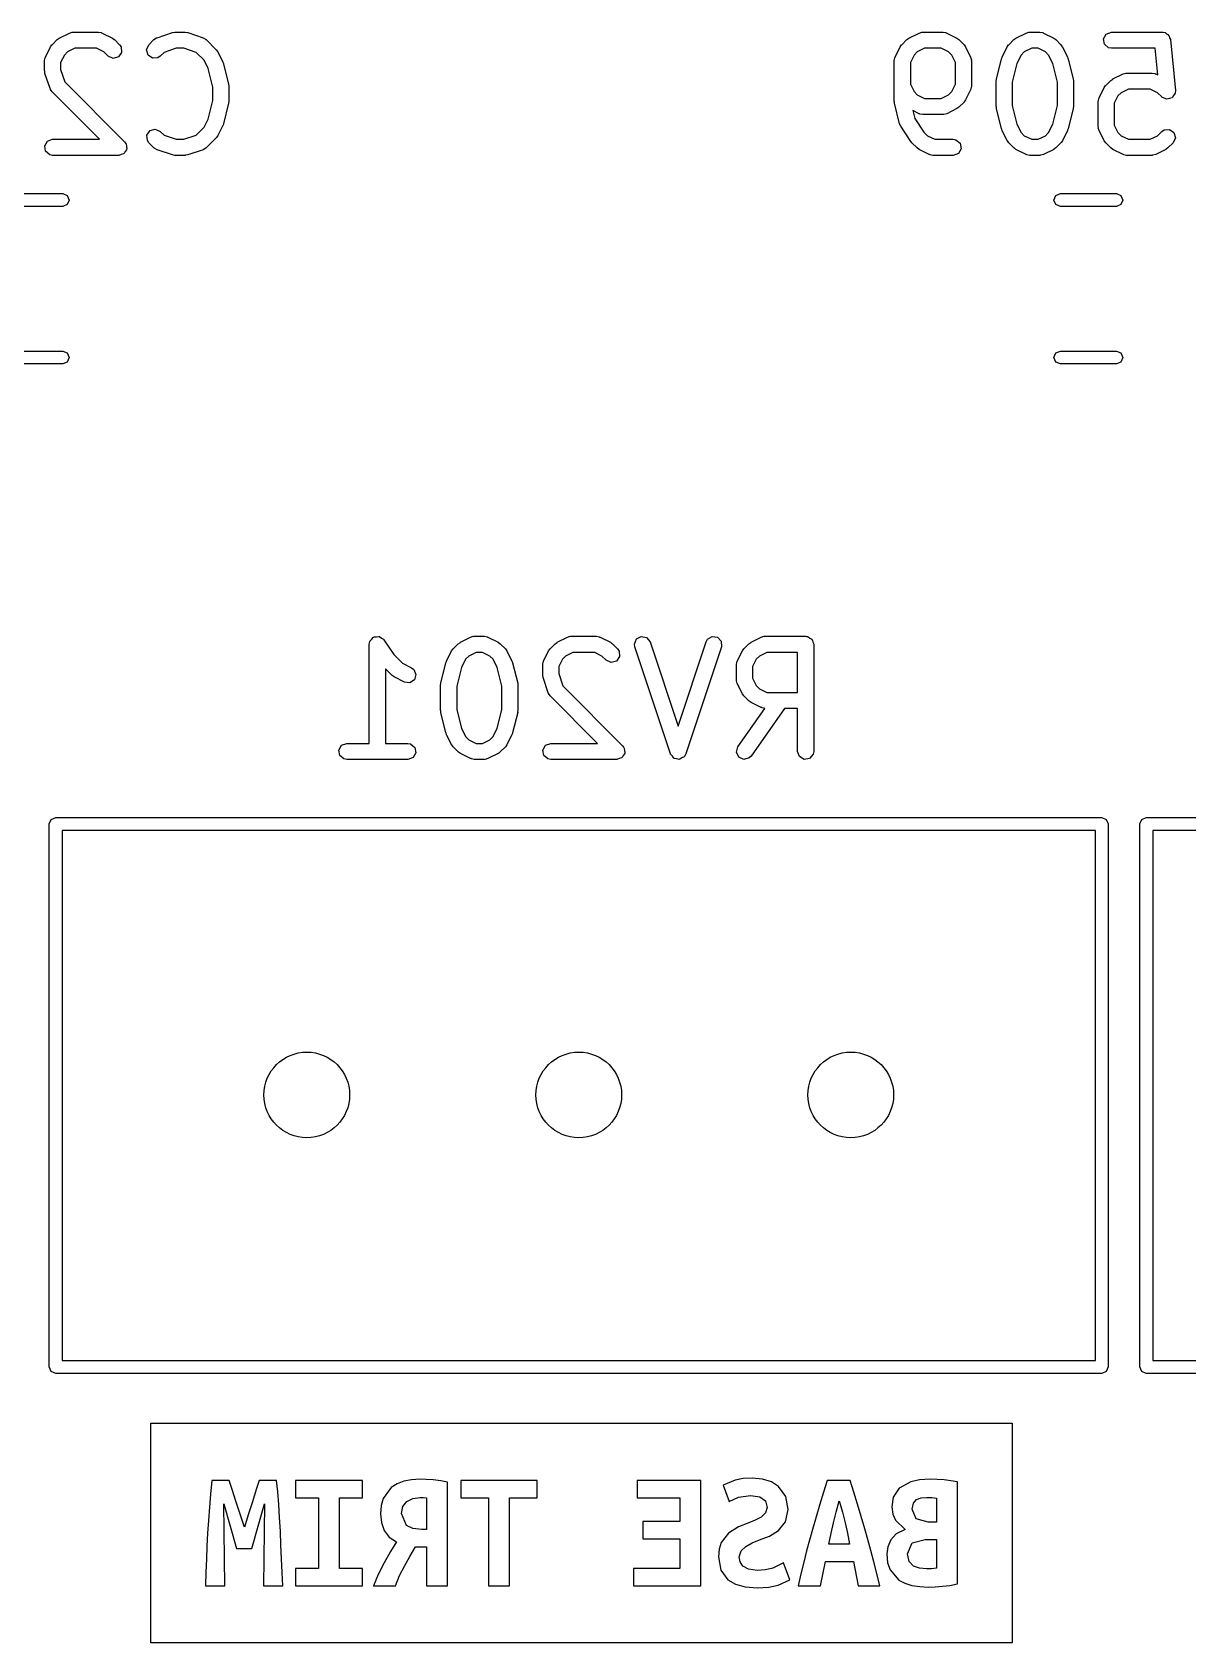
# Model space of a CAD drawing. Extents: x 88 to 206, y -135 to -60.
# Drawn here: x 160.61 to 171.4, y -115.81 to -100.78 of the extents above; entities that cross this region are included whole.
import ezdxf

# ---------------------------------------------------------------- set-up
doc = ezdxf.new("R2010")
doc.units = 0
doc.layers.add('BLACK', color=7, linetype='CONTINUOUS')

msp = doc.modelspace()

# ---------------------------------------------------------------- linework, layer by layer
at = {"layer": 'BLACK', "linetype": 'CONTINUOUS'}
for p, q in [((160.777, -100.912), (160.79, -100.894)), ((160.79, -100.894), (160.791, -100.893)), ((160.791, -100.893), (160.838, -100.845)), ((160.838, -100.845), (160.857, -100.833)), ((160.857, -100.833), (160.858, -100.831)), ((160.858, -100.831), (160.953, -100.784)), ((160.953, -100.784), (160.978, -100.776)), ((160.978, -100.776), (160.983, -100.777)), ((160.983, -100.777), (160.987, -100.776)), ((160.987, -100.776), (161.225, -100.776)), ((161.225, -100.776), (161.25, -100.78)), ((161.25, -100.78), (161.254, -100.783)), ((161.254, -100.783), (161.258, -100.784)), ((161.258, -100.784), (161.354, -100.831)), ((161.354, -100.831), (161.372, -100.845)), ((161.372, -100.845), (161.373, -100.845)), ((161.373, -100.845), (161.421, -100.893)), ((161.421, -100.893), (161.436, -100.914)), ((161.674, -100.939), (161.696, -100.893)), ((161.696, -100.893), (161.743, -100.845)), ((161.743, -100.845), (161.765, -100.83)), ((161.765, -100.83), (161.769, -100.83)), ((161.769, -100.83), (161.773, -100.827)), ((161.773, -100.827), (161.915, -100.78)), ((161.915, -100.78), (161.938, -100.776)), ((161.938, -100.776), (161.939, -100.776)), ((161.939, -100.776), (162.034, -100.776)), ((162.034, -100.776), (162.056, -100.78)), ((162.056, -100.78), (162.058, -100.78)), ((162.058, -100.78), (162.201, -100.827)), ((162.201, -100.827), (162.224, -100.84)), ((162.224, -100.84), (162.226, -100.843)), ((162.226, -100.843), (162.23, -100.845)), ((162.23, -100.845), (162.325, -100.941)), ((168.712, -100.912), (168.725, -100.894)), ((168.725, -100.894), (168.726, -100.893)), ((168.726, -100.893), (168.774, -100.845)), ((168.774, -100.845), (168.792, -100.833)), ((168.792, -100.833), (168.793, -100.831)), ((168.793, -100.831), (168.888, -100.784)), ((168.888, -100.784), (168.913, -100.776)), ((168.913, -100.776), (168.918, -100.777)), ((168.918, -100.777), (168.922, -100.776)), ((168.922, -100.776), (169.112, -100.776)), ((169.112, -100.776), (169.138, -100.78)), ((169.138, -100.78), (169.142, -100.783)), ((169.142, -100.783), (169.146, -100.784)), ((169.146, -100.784), (169.241, -100.831)), ((169.241, -100.831), (169.259, -100.845)), ((169.259, -100.845), (169.261, -100.845)), ((169.261, -100.845), (169.308, -100.893)), ((169.308, -100.893), (169.321, -100.911)), ((169.712, -100.912), (169.725, -100.894)), ((169.725, -100.894), (169.726, -100.893)), ((169.726, -100.893), (169.774, -100.845)), ((169.774, -100.845), (169.792, -100.833)), ((169.792, -100.833), (169.793, -100.831)), ((169.793, -100.831), (169.888, -100.784)), ((169.888, -100.784), (169.913, -100.776)), ((169.913, -100.776), (169.918, -100.777)), ((169.918, -100.777), (169.922, -100.776)), ((169.922, -100.776), (170.017, -100.776)), ((170.017, -100.776), (170.043, -100.78)), ((170.043, -100.78), (170.046, -100.783)), ((170.046, -100.783), (170.051, -100.784)), ((170.051, -100.784), (170.146, -100.831)), ((170.146, -100.831), (170.164, -100.845)), ((170.164, -100.845), (170.165, -100.845)), ((170.165, -100.845), (170.213, -100.893)), ((170.213, -100.893), (170.226, -100.911)), ((170.61, -100.838), (170.636, -100.793)), ((170.619, -100.888), (170.61, -100.838)), ((170.658, -100.921), (170.619, -100.888)), ((170.636, -100.793), (170.684, -100.776)), ((170.684, -100.776), (171.16, -100.776)), ((171.16, -100.776), (171.164, -100.776)), ((171.164, -100.776), (171.166, -100.776)), ((171.166, -100.776), (171.169, -100.777)), ((171.169, -100.777), (171.186, -100.78)), ((171.186, -100.78), (171.198, -100.791)), ((171.198, -100.791), (171.212, -100.797)), ((171.212, -100.797), (171.217, -100.807)), ((171.217, -100.807), (171.225, -100.813)), ((171.225, -100.813), (171.228, -100.829)), ((171.228, -100.829), (171.235, -100.843)), ((171.235, -100.843), (171.282, -101.32)), ((160.721, -101.041), (160.726, -101.016)), ((160.721, -101.136), (160.721, -101.041)), ((160.726, -101.016), (160.729, -101.012)), ((160.729, -101.008), (160.777, -100.912)), ((160.729, -101.012), (160.729, -101.008)), ((160.906, -100.99), (160.871, -101.059)), ((160.936, -100.96), (160.906, -100.99)), ((161.004, -100.926), (160.936, -100.96)), ((161.207, -100.926), (161.004, -100.926)), ((161.276, -100.96), (161.207, -100.926)), ((161.315, -100.999), (161.276, -100.96)), ((161.361, -101.021), (161.315, -100.999)), ((161.411, -101.007), (161.361, -101.021)), ((161.44, -100.965), (161.411, -101.007)), ((161.436, -100.914), (161.44, -100.965)), ((161.687, -100.989), (161.674, -100.939)), ((161.729, -101.018), (161.687, -100.989)), ((161.78, -101.014), (161.729, -101.018)), ((161.802, -100.999), (161.78, -101.014)), ((161.837, -100.964), (161.802, -100.999)), ((161.951, -100.926), (161.837, -100.964)), ((162.022, -100.926), (161.951, -100.926)), ((162.137, -100.964), (162.022, -100.926)), ((162.211, -101.038), (162.137, -100.964)), ((162.249, -101.115), (162.211, -101.038)), ((162.325, -100.941), (162.338, -100.959)), ((162.338, -100.959), (162.34, -100.96)), ((162.34, -100.96), (162.387, -101.055)), ((168.657, -101.041), (168.661, -101.016)), ((168.657, -101.422), (168.657, -101.041)), ((168.661, -101.016), (168.664, -101.012)), ((168.664, -101.008), (168.712, -100.912)), ((168.664, -101.012), (168.664, -101.008)), ((168.841, -100.99), (168.807, -101.059)), ((168.871, -100.96), (168.841, -100.99)), ((168.94, -100.926), (168.871, -100.96)), ((169.095, -100.926), (168.94, -100.926)), ((169.163, -100.96), (169.095, -100.926)), ((169.194, -100.99), (169.163, -100.96)), ((169.228, -101.059), (169.194, -100.99)), ((169.321, -100.911), (169.322, -100.912)), ((169.322, -100.912), (169.37, -101.008)), ((169.37, -101.008), (169.377, -101.033)), ((169.377, -101.033), (169.376, -101.037)), ((169.376, -101.037), (169.378, -101.041)), ((169.378, -101.041), (169.378, -101.279)), ((169.611, -101.214), (169.659, -101.023)), ((169.659, -101.023), (169.664, -101.011)), ((169.664, -101.008), (169.712, -100.912)), ((169.664, -101.011), (169.664, -101.008)), ((169.841, -100.99), (169.802, -101.067)), ((169.871, -100.96), (169.841, -100.99)), ((169.94, -100.926), (169.871, -100.96)), ((170, -100.926), (169.94, -100.926)), ((170.068, -100.96), (170, -100.926)), ((170.098, -100.99), (170.068, -100.96)), ((170.137, -101.067), (170.098, -100.99)), ((170.226, -100.911), (170.227, -100.912)), ((170.227, -100.912), (170.275, -101.008)), ((170.275, -101.008), (170.278, -101.02)), ((170.278, -101.02), (170.28, -101.023)), ((170.28, -101.023), (170.328, -101.214)), ((170.684, -100.926), (170.658, -100.921)), ((171.092, -100.926), (170.684, -100.926)), ((171.117, -101.174), (171.092, -100.926)), ((160.722, -101.138), (160.721, -101.136)), ((160.725, -101.16), (160.722, -101.138)), ((160.773, -101.303), (160.725, -101.16)), ((160.871, -101.059), (160.871, -101.124)), ((160.871, -101.124), (160.909, -101.239)), ((162.293, -101.289), (162.249, -101.115)), ((162.387, -101.055), (162.391, -101.068)), ((162.391, -101.068), (162.393, -101.071)), ((162.393, -101.071), (162.44, -101.261)), ((168.807, -101.059), (168.807, -101.262)), ((169.228, -101.262), (169.228, -101.059)), ((169.802, -101.067), (169.759, -101.241)), ((170.18, -101.241), (170.137, -101.067)), ((170.698, -101.212), (170.793, -101.165)), ((170.793, -101.165), (170.818, -101.157)), ((170.818, -101.157), (170.823, -101.158)), ((170.823, -101.158), (170.827, -101.157)), ((170.827, -101.157), (171.065, -101.157)), ((171.065, -101.157), (171.09, -101.161)), ((171.09, -101.161), (171.094, -101.164)), ((171.094, -101.164), (171.098, -101.165)), ((171.098, -101.165), (171.117, -101.174)), ((160.776, -101.307), (160.773, -101.303)), ((160.776, -101.311), (160.776, -101.307)), ((160.791, -101.332), (160.776, -101.311)), ((161.234, -101.776), (160.791, -101.332)), ((160.909, -101.239), (161.468, -101.798)), ((162.293, -101.413), (162.293, -101.289)), ((162.44, -101.261), (162.442, -101.276)), ((162.442, -101.276), (162.443, -101.279)), ((162.443, -101.279), (162.443, -101.422)), ((168.807, -101.262), (168.841, -101.33)), ((168.841, -101.33), (168.871, -101.361)), ((169.163, -101.361), (169.194, -101.33)), ((169.194, -101.33), (169.228, -101.262)), ((169.37, -101.313), (169.322, -101.408)), ((169.371, -101.308), (169.37, -101.313)), ((169.373, -101.305), (169.371, -101.308)), ((169.378, -101.279), (169.373, -101.305)), ((169.609, -101.232), (169.611, -101.217)), ((169.609, -101.47), (169.609, -101.232)), ((169.611, -101.217), (169.611, -101.214)), ((169.759, -101.241), (169.759, -101.461)), ((170.18, -101.461), (170.18, -101.241)), ((170.328, -101.214), (170.329, -101.228)), ((170.329, -101.228), (170.33, -101.232)), ((170.33, -101.232), (170.33, -101.47)), ((170.569, -101.389), (170.617, -101.293)), ((170.617, -101.293), (170.63, -101.275)), ((170.63, -101.275), (170.631, -101.274)), ((170.631, -101.274), (170.678, -101.226)), ((170.678, -101.226), (170.697, -101.213)), ((170.697, -101.213), (170.698, -101.212)), ((170.776, -101.341), (170.746, -101.371)), ((170.844, -101.307), (170.776, -101.341)), ((171.047, -101.307), (170.844, -101.307)), ((171.116, -101.341), (171.047, -101.307)), ((171.155, -101.38), (171.116, -101.341)), ((171.28, -101.346), (171.266, -101.367)), ((171.282, -101.32), (171.28, -101.345)), ((171.28, -101.345), (171.28, -101.346)), ((171.28, -101.346), (171.28, -101.346)), ((162.249, -101.587), (162.293, -101.413)), ((162.44, -101.44), (162.393, -101.631)), ((162.443, -101.422), (162.44, -101.437)), ((162.44, -101.437), (162.44, -101.44)), ((168.658, -101.425), (168.657, -101.422)), ((168.659, -101.44), (168.658, -101.425)), ((168.706, -101.631), (168.659, -101.44)), ((168.871, -101.361), (168.94, -101.395)), ((168.94, -101.395), (169.095, -101.395)), ((169.095, -101.395), (169.163, -101.361)), ((169.241, -101.489), (169.146, -101.537)), ((169.242, -101.488), (169.241, -101.489)), ((169.261, -101.475), (169.242, -101.488)), ((169.308, -101.428), (169.261, -101.475)), ((169.309, -101.426), (169.308, -101.428)), ((169.322, -101.408), (169.309, -101.426)), ((169.61, -101.473), (169.609, -101.47)), ((169.611, -101.488), (169.61, -101.473)), ((169.659, -101.678), (169.611, -101.488)), ((169.759, -101.461), (169.802, -101.634)), ((170.137, -101.634), (170.18, -101.461)), ((170.328, -101.488), (170.28, -101.678)), ((170.33, -101.47), (170.328, -101.485)), ((170.328, -101.485), (170.328, -101.488)), ((170.561, -101.422), (170.566, -101.397)), ((170.561, -101.66), (170.561, -101.422)), ((170.566, -101.397), (170.569, -101.393)), ((170.569, -101.393), (170.569, -101.389)), ((170.746, -101.371), (170.711, -101.44)), ((170.711, -101.44), (170.711, -101.643)), ((171.155, -101.381), (171.155, -101.38)), ((171.155, -101.38), (171.155, -101.38)), ((171.178, -101.391), (171.155, -101.381)), ((171.201, -101.402), (171.178, -101.391)), ((171.202, -101.402), (171.201, -101.402)), ((171.226, -101.395), (171.202, -101.402)), ((171.202, -101.402), (171.202, -101.402)), ((171.251, -101.388), (171.226, -101.395)), ((171.266, -101.367), (171.251, -101.388)), ((171.251, -101.388), (171.251, -101.388)), ((171.251, -101.388), (171.251, -101.388)), ((162.211, -101.663), (162.249, -101.587)), ((162.387, -101.646), (162.34, -101.741)), ((162.388, -101.643), (162.387, -101.646)), ((162.393, -101.631), (162.388, -101.643)), ((168.707, -101.631), (168.706, -101.631)), ((168.717, -101.654), (168.707, -101.631)), ((168.888, -101.537), (168.83, -101.508)), ((168.83, -101.508), (168.849, -101.582)), ((168.849, -101.582), (168.933, -101.708)), ((168.893, -101.537), (168.888, -101.537)), ((168.896, -101.54), (168.893, -101.537)), ((168.922, -101.545), (168.896, -101.54)), ((169.112, -101.545), (168.922, -101.545)), ((169.117, -101.543), (169.112, -101.545)), ((169.121, -101.544), (169.117, -101.543)), ((169.146, -101.537), (169.121, -101.544)), ((169.802, -101.634), (169.841, -101.711)), ((170.098, -101.711), (170.137, -101.634)), ((170.711, -101.643), (170.746, -101.711)), ((160.722, -101.838), (160.748, -101.793)), ((160.748, -101.793), (160.796, -101.776)), ((160.796, -101.776), (161.234, -101.776)), ((161.468, -101.798), (161.478, -101.811)), ((161.676, -101.736), (161.706, -101.694)), ((161.681, -101.787), (161.676, -101.736)), ((161.696, -101.809), (161.681, -101.787)), ((161.706, -101.694), (161.755, -101.681)), ((161.755, -101.681), (161.802, -101.703)), ((161.802, -101.703), (161.837, -101.738)), ((161.837, -101.738), (161.951, -101.776)), ((161.951, -101.776), (162.022, -101.776)), ((162.022, -101.776), (162.137, -101.738)), ((162.137, -101.738), (162.211, -101.663)), ((162.325, -101.761), (162.23, -101.856)), ((162.326, -101.759), (162.325, -101.761)), ((162.34, -101.741), (162.326, -101.759)), ((168.812, -101.797), (168.717, -101.654)), ((168.815, -101.799), (168.812, -101.797)), ((168.821, -101.809), (168.815, -101.799)), ((168.933, -101.708), (168.966, -101.742)), ((168.966, -101.742), (169.035, -101.776)), ((169.035, -101.776), (169.208, -101.776)), ((169.208, -101.776), (169.233, -101.78)), ((169.233, -101.78), (169.273, -101.813)), ((169.661, -101.681), (169.659, -101.678)), ((169.664, -101.694), (169.661, -101.681)), ((169.712, -101.789), (169.664, -101.694)), ((169.713, -101.79), (169.712, -101.789)), ((169.726, -101.809), (169.713, -101.79)), ((169.841, -101.711), (169.871, -101.742)), ((169.871, -101.742), (169.94, -101.776)), ((169.94, -101.776), (170, -101.776)), ((170, -101.776), (170.068, -101.742)), ((170.068, -101.742), (170.098, -101.711)), ((170.227, -101.789), (170.214, -101.807)), ((170.275, -101.694), (170.227, -101.789)), ((170.28, -101.678), (170.275, -101.69)), ((170.275, -101.69), (170.275, -101.694)), ((170.563, -101.665), (170.561, -101.66)), ((170.562, -101.669), (170.563, -101.665)), ((170.569, -101.694), (170.562, -101.669)), ((170.617, -101.789), (170.569, -101.694)), ((170.618, -101.79), (170.617, -101.789)), ((170.631, -101.809), (170.618, -101.79)), ((170.746, -101.711), (170.776, -101.742)), ((170.776, -101.742), (170.844, -101.776)), ((170.844, -101.776), (171.047, -101.776)), ((171.047, -101.776), (171.116, -101.742)), ((171.116, -101.742), (171.155, -101.703)), ((171.155, -101.703), (171.176, -101.688)), ((171.176, -101.688), (171.227, -101.683)), ((171.227, -101.683), (171.269, -101.713)), ((171.282, -101.762), (171.261, -101.809)), ((171.269, -101.713), (171.282, -101.762)), ((160.731, -101.888), (160.722, -101.838)), ((160.771, -101.921), (160.731, -101.888)), ((160.796, -101.926), (160.771, -101.921)), ((161.415, -101.926), (160.796, -101.926)), ((161.437, -101.918), (161.415, -101.926)), ((161.458, -101.912), (161.437, -101.918)), ((161.46, -101.909), (161.458, -101.912)), ((161.464, -101.908), (161.46, -101.909)), ((161.475, -101.889), (161.464, -101.908)), ((161.488, -101.87), (161.475, -101.889)), ((161.478, -101.811), (161.48, -101.813)), ((161.48, -101.813), (161.481, -101.815)), ((161.481, -101.815), (161.483, -101.819)), ((161.483, -101.819), (161.485, -101.842)), ((161.485, -101.842), (161.489, -101.864)), ((161.489, -101.864), (161.487, -101.867)), ((161.487, -101.867), (161.488, -101.87)), ((161.743, -101.856), (161.696, -101.809)), ((161.747, -101.858), (161.743, -101.856)), ((161.75, -101.862), (161.747, -101.858)), ((161.773, -101.874), (161.75, -101.862)), ((161.915, -101.922), (161.773, -101.874)), ((161.917, -101.922), (161.915, -101.922)), ((161.939, -101.926), (161.917, -101.922)), ((162.034, -101.926), (161.939, -101.926)), ((162.036, -101.925), (162.034, -101.926)), ((162.058, -101.922), (162.036, -101.925)), ((162.201, -101.874), (162.058, -101.922)), ((162.204, -101.872), (162.201, -101.874)), ((162.209, -101.871), (162.204, -101.872)), ((162.23, -101.856), (162.209, -101.871)), ((168.869, -101.856), (168.821, -101.809)), ((168.87, -101.857), (168.869, -101.856)), ((168.888, -101.87), (168.87, -101.857)), ((168.984, -101.918), (168.888, -101.87)), ((168.988, -101.918), (168.984, -101.918)), ((168.992, -101.921), (168.988, -101.918)), ((169.017, -101.926), (168.992, -101.921)), ((169.208, -101.926), (169.017, -101.926)), ((169.256, -101.908), (169.208, -101.926)), ((169.282, -101.864), (169.256, -101.908)), ((169.273, -101.813), (169.282, -101.864)), ((169.774, -101.856), (169.726, -101.809)), ((169.775, -101.857), (169.774, -101.856)), ((169.793, -101.87), (169.775, -101.857)), ((169.888, -101.918), (169.793, -101.87)), ((169.893, -101.918), (169.888, -101.918)), ((169.896, -101.921), (169.893, -101.918)), ((169.922, -101.926), (169.896, -101.921)), ((170.017, -101.926), (169.922, -101.926)), ((170.021, -101.924), (170.017, -101.926)), ((170.026, -101.925), (170.021, -101.924)), ((170.051, -101.918), (170.026, -101.925)), ((170.146, -101.87), (170.051, -101.918)), ((170.147, -101.869), (170.146, -101.87)), ((170.165, -101.856), (170.147, -101.869)), ((170.213, -101.809), (170.165, -101.856)), ((170.214, -101.807), (170.213, -101.809)), ((170.678, -101.856), (170.631, -101.809)), ((170.68, -101.857), (170.678, -101.856)), ((170.698, -101.87), (170.68, -101.857)), ((170.793, -101.918), (170.698, -101.87)), ((170.798, -101.918), (170.793, -101.918)), ((170.801, -101.921), (170.798, -101.918)), ((170.827, -101.926), (170.801, -101.921)), ((171.065, -101.926), (170.827, -101.926)), ((171.069, -101.924), (171.065, -101.926)), ((171.073, -101.925), (171.069, -101.924)), ((171.098, -101.918), (171.073, -101.925)), ((171.194, -101.87), (171.098, -101.918)), ((171.195, -101.869), (171.194, -101.87)), ((171.213, -101.856), (171.195, -101.869)), ((171.261, -101.809), (171.213, -101.856)), ((160.368, -102.283), (160.891, -102.283)), ((160.891, -102.283), (160.933, -102.301)), ((160.933, -102.386), (160.891, -102.403)), ((160.933, -102.301), (160.951, -102.343)), ((160.951, -102.343), (160.933, -102.386)), ((170.148, -102.343), (170.166, -102.301)), ((170.166, -102.386), (170.148, -102.343)), ((170.166, -102.301), (170.208, -102.283)), ((170.208, -102.403), (170.166, -102.386)), ((170.208, -102.283), (170.731, -102.283)), ((170.731, -102.283), (170.773, -102.301)), ((170.773, -102.386), (170.731, -102.403)), ((170.773, -102.301), (170.791, -102.343)), ((170.791, -102.343), (170.773, -102.386)), ((160.891, -102.403), (160.368, -102.403)), ((170.731, -102.403), (170.208, -102.403)), ((160.368, -103.753), (160.891, -103.753)), ((160.891, -103.753), (160.933, -103.771)), ((170.166, -103.771), (170.208, -103.753)), ((170.208, -103.753), (170.731, -103.753)), ((170.731, -103.753), (170.773, -103.771)), ((160.891, -103.873), (160.368, -103.873)), ((160.933, -103.856), (160.891, -103.873)), ((160.933, -103.771), (160.951, -103.813)), ((160.951, -103.813), (160.933, -103.856)), ((170.148, -103.813), (170.166, -103.771)), ((170.166, -103.856), (170.148, -103.813)), ((170.208, -103.873), (170.166, -103.856)), ((170.731, -103.873), (170.208, -103.873)), ((170.773, -103.856), (170.731, -103.873)), ((170.773, -103.771), (170.791, -103.813)), ((170.791, -103.813), (170.773, -103.856)), ((163.761, -106.458), (163.777, -106.443)), ((163.761, -106.462), (163.761, -106.458)), ((163.777, -106.443), (163.791, -106.426)), ((163.791, -106.426), (163.795, -106.425)), ((163.795, -106.425), (163.799, -106.422)), ((163.799, -106.422), (163.82, -106.421)), ((163.82, -106.421), (163.842, -106.417)), ((163.842, -106.417), (163.845, -106.419)), ((163.845, -106.419), (163.85, -106.419)), ((163.85, -106.419), (163.867, -106.432)), ((163.867, -106.432), (163.886, -106.443)), ((163.886, -106.443), (163.888, -106.447)), ((163.888, -106.447), (163.891, -106.449)), ((163.891, -106.449), (163.982, -106.586)), ((164.605, -106.471), (164.7, -106.424)), ((164.7, -106.424), (164.725, -106.416)), ((164.725, -106.416), (164.729, -106.417)), ((164.729, -106.417), (164.733, -106.416)), ((164.733, -106.416), (164.829, -106.416)), ((164.829, -106.416), (164.854, -106.42)), ((164.854, -106.42), (164.858, -106.423)), ((164.858, -106.423), (164.862, -106.424)), ((164.862, -106.424), (164.957, -106.471)), ((165.509, -106.471), (165.605, -106.424)), ((165.605, -106.424), (165.63, -106.416)), ((165.63, -106.416), (165.634, -106.417)), ((165.634, -106.417), (165.638, -106.416)), ((165.638, -106.416), (165.876, -106.416)), ((165.876, -106.416), (165.902, -106.42)), ((165.902, -106.42), (165.905, -106.423)), ((165.905, -106.423), (165.91, -106.424)), ((165.91, -106.424), (166.005, -106.471)), ((166.23, -106.489), (166.249, -106.441)), ((166.249, -106.441), (166.294, -106.417)), ((166.294, -106.417), (166.344, -106.427)), ((166.344, -106.427), (166.376, -106.467)), ((166.9, -106.467), (166.913, -106.444)), ((166.913, -106.444), (166.956, -106.417)), ((166.956, -106.417), (167.007, -106.425)), ((167.007, -106.425), (167.041, -106.463)), ((167.319, -106.471), (167.414, -106.424)), ((167.414, -106.424), (167.439, -106.416)), ((167.439, -106.416), (167.443, -106.417)), ((167.443, -106.417), (167.448, -106.416)), ((167.448, -106.416), (167.829, -106.416)), ((167.829, -106.416), (167.838, -106.417)), ((167.838, -106.417), (167.842, -106.417)), ((167.842, -106.417), (167.845, -106.419)), ((167.845, -106.419), (167.854, -106.42)), ((167.854, -106.42), (167.869, -106.433)), ((167.869, -106.433), (167.886, -106.443)), ((167.886, -106.443), (167.888, -106.449)), ((167.888, -106.449), (167.894, -106.453)), ((167.894, -106.453), (167.897, -106.472)), ((163.754, -106.491), (163.758, -106.465)), ((163.754, -107.416), (163.754, -106.491)), ((163.758, -106.465), (163.761, -106.462)), ((163.982, -106.586), (164.064, -106.667)), ((164.476, -106.648), (164.523, -106.552)), ((164.523, -106.552), (164.537, -106.534)), ((164.537, -106.534), (164.538, -106.533)), ((164.538, -106.533), (164.585, -106.485)), ((164.585, -106.485), (164.604, -106.473)), ((164.604, -106.473), (164.605, -106.471)), ((164.683, -106.6), (164.652, -106.63)), ((164.751, -106.566), (164.683, -106.6)), ((164.811, -106.566), (164.751, -106.566)), ((164.879, -106.6), (164.811, -106.566)), ((164.91, -106.63), (164.879, -106.6)), ((164.957, -106.471), (164.975, -106.485)), ((164.975, -106.485), (164.977, -106.485)), ((164.977, -106.485), (165.025, -106.533)), ((165.025, -106.533), (165.037, -106.551)), ((165.037, -106.551), (165.039, -106.552)), ((165.039, -106.552), (165.086, -106.648)), ((165.381, -106.648), (165.428, -106.552)), ((165.428, -106.552), (165.442, -106.534)), ((165.442, -106.533), (165.49, -106.485)), ((165.442, -106.534), (165.442, -106.533)), ((165.49, -106.485), (165.508, -106.473)), ((165.508, -106.473), (165.509, -106.471)), ((165.587, -106.6), (165.557, -106.63)), ((165.656, -106.566), (165.587, -106.6)), ((165.859, -106.566), (165.656, -106.566)), ((165.927, -106.6), (165.859, -106.566)), ((165.966, -106.639), (165.927, -106.6)), ((166.005, -106.471), (166.023, -106.485)), ((166.023, -106.485), (166.025, -106.485)), ((166.025, -106.485), (166.072, -106.533)), ((166.092, -106.605), (166.062, -106.647)), ((166.072, -106.533), (166.087, -106.554)), ((166.087, -106.554), (166.092, -106.605)), ((166.234, -106.514), (166.23, -106.489)), ((166.567, -107.514), (166.234, -106.514)), ((166.376, -106.467), (166.638, -107.254)), ((166.638, -107.254), (166.9, -106.467)), ((167.043, -106.514), (166.709, -107.514)), ((167.041, -106.463), (167.043, -106.514)), ((167.19, -106.648), (167.238, -106.552)), ((167.238, -106.552), (167.251, -106.534)), ((167.251, -106.534), (167.252, -106.533)), ((167.252, -106.533), (167.299, -106.485)), ((167.299, -106.485), (167.318, -106.473)), ((167.318, -106.473), (167.319, -106.471)), ((167.397, -106.6), (167.366, -106.63)), ((167.465, -106.566), (167.397, -106.6)), ((167.754, -106.566), (167.465, -106.566)), ((167.754, -106.94), (167.754, -106.566)), ((167.897, -106.472), (167.904, -106.491)), ((167.904, -106.491), (167.904, -107.491)), ((163.966, -106.782), (163.904, -106.719)), ((163.904, -106.719), (163.904, -107.416)), ((164.064, -106.667), (164.148, -106.709)), ((164.148, -106.709), (164.169, -106.725)), ((164.169, -106.725), (164.189, -106.772)), ((164.423, -106.854), (164.47, -106.663)), ((164.47, -106.663), (164.475, -106.651)), ((164.475, -106.651), (164.476, -106.648)), ((164.614, -106.707), (164.57, -106.881)), ((164.652, -106.63), (164.614, -106.707)), ((164.948, -106.707), (164.91, -106.63)), ((164.992, -106.881), (164.948, -106.707)), ((165.086, -106.648), (165.09, -106.66)), ((165.09, -106.66), (165.092, -106.663)), ((165.092, -106.663), (165.14, -106.854)), ((165.373, -106.681), (165.377, -106.656)), ((165.373, -106.776), (165.373, -106.681)), ((165.377, -106.656), (165.38, -106.652)), ((165.38, -106.652), (165.381, -106.648)), ((165.557, -106.63), (165.523, -106.699)), ((165.523, -106.699), (165.523, -106.764)), ((166.013, -106.661), (165.966, -106.639)), ((166.062, -106.647), (166.013, -106.661)), ((167.182, -106.681), (167.187, -106.656)), ((167.182, -106.824), (167.182, -106.681)), ((167.187, -106.656), (167.19, -106.652)), ((167.19, -106.652), (167.19, -106.648)), ((167.366, -106.63), (167.332, -106.699)), ((167.332, -106.699), (167.332, -106.806)), ((163.968, -106.783), (163.966, -106.782)), ((163.986, -106.796), (163.968, -106.783)), ((164.081, -106.844), (163.986, -106.796)), ((164.132, -106.849), (164.081, -106.844)), ((164.175, -106.821), (164.132, -106.849)), ((164.189, -106.772), (164.175, -106.821)), ((164.42, -106.872), (164.423, -106.857)), ((164.42, -107.11), (164.42, -106.872)), ((164.423, -106.857), (164.423, -106.854)), ((164.57, -106.881), (164.57, -107.101)), ((164.992, -107.101), (164.992, -106.881)), ((165.14, -106.854), (165.141, -106.868)), ((165.141, -106.868), (165.142, -106.872)), ((165.142, -106.872), (165.142, -107.11)), ((165.373, -106.778), (165.373, -106.776)), ((165.377, -106.8), (165.373, -106.778)), ((165.424, -106.943), (165.377, -106.8)), ((165.523, -106.764), (165.561, -106.879)), ((165.561, -106.879), (166.12, -107.438)), ((167.184, -106.828), (167.182, -106.824)), ((167.183, -106.833), (167.184, -106.828)), ((167.19, -106.858), (167.183, -106.833)), ((167.238, -106.953), (167.19, -106.858)), ((167.332, -106.806), (167.366, -106.875)), ((167.366, -106.875), (167.397, -106.905)), ((167.397, -106.905), (167.465, -106.94)), ((165.427, -106.947), (165.424, -106.943)), ((165.427, -106.951), (165.427, -106.947)), ((165.442, -106.972), (165.427, -106.951)), ((165.886, -107.416), (165.442, -106.972)), ((167.239, -106.954), (167.238, -106.953)), ((167.252, -106.972), (167.239, -106.954)), ((167.299, -107.02), (167.252, -106.972)), ((167.301, -107.021), (167.299, -107.02)), ((167.319, -107.034), (167.301, -107.021)), ((167.414, -107.082), (167.319, -107.034)), ((167.465, -106.94), (167.754, -106.94)), ((164.421, -107.113), (164.42, -107.11)), ((164.423, -107.128), (164.421, -107.113)), ((164.47, -107.318), (164.423, -107.128)), ((164.57, -107.101), (164.614, -107.274)), ((164.948, -107.274), (164.992, -107.101)), ((165.14, -107.128), (165.092, -107.318)), ((165.142, -107.11), (165.139, -107.125)), ((165.139, -107.125), (165.14, -107.128)), ((167.196, -107.448), (167.447, -107.089)), ((167.63, -107.09), (167.319, -107.534)), ((167.419, -107.082), (167.414, -107.082)), ((167.422, -107.085), (167.419, -107.082)), ((167.447, -107.089), (167.422, -107.085)), ((167.754, -107.09), (167.63, -107.09)), ((167.754, -107.491), (167.754, -107.09)), ((164.472, -107.321), (164.47, -107.318)), ((164.476, -107.334), (164.472, -107.321)), ((164.523, -107.429), (164.476, -107.334)), ((164.614, -107.274), (164.652, -107.351)), ((164.652, -107.351), (164.683, -107.382)), ((164.879, -107.382), (164.91, -107.351)), ((164.91, -107.351), (164.948, -107.274)), ((165.086, -107.334), (165.039, -107.429)), ((165.087, -107.33), (165.086, -107.334)), ((165.092, -107.318), (165.087, -107.33)), ((163.469, -107.478), (163.495, -107.433)), ((163.478, -107.528), (163.469, -107.478)), ((163.495, -107.433), (163.543, -107.416)), ((163.543, -107.416), (163.754, -107.416)), ((163.904, -107.416), (164.114, -107.416)), ((164.114, -107.416), (164.14, -107.42)), ((164.14, -107.42), (164.179, -107.453)), ((164.188, -107.504), (164.163, -107.548)), ((164.179, -107.453), (164.188, -107.504)), ((164.525, -107.43), (164.523, -107.429)), ((164.538, -107.449), (164.525, -107.43)), ((164.585, -107.496), (164.538, -107.449)), ((164.587, -107.497), (164.585, -107.496)), ((164.605, -107.51), (164.587, -107.497)), ((164.7, -107.558), (164.605, -107.51)), ((164.683, -107.382), (164.751, -107.416)), ((164.751, -107.416), (164.811, -107.416)), ((164.811, -107.416), (164.879, -107.382)), ((164.957, -107.51), (164.862, -107.558)), ((164.959, -107.509), (164.957, -107.51)), ((164.977, -107.496), (164.959, -107.509)), ((165.025, -107.449), (164.977, -107.496)), ((165.039, -107.429), (165.025, -107.447)), ((165.025, -107.447), (165.025, -107.449)), ((165.374, -107.478), (165.399, -107.433)), ((165.383, -107.528), (165.374, -107.478)), ((165.399, -107.433), (165.448, -107.416)), ((165.448, -107.416), (165.886, -107.416)), ((166.12, -107.438), (166.129, -107.451)), ((166.139, -107.51), (166.126, -107.529)), ((166.129, -107.451), (166.132, -107.453)), ((166.132, -107.453), (166.132, -107.455)), ((166.132, -107.455), (166.135, -107.459)), ((166.135, -107.459), (166.137, -107.482)), ((166.137, -107.482), (166.141, -107.504)), ((166.141, -107.504), (166.139, -107.507)), ((166.139, -107.507), (166.139, -107.51)), ((166.568, -107.516), (166.567, -107.514)), ((166.709, -107.514), (166.697, -107.537)), ((167.183, -107.497), (167.196, -107.448)), ((167.204, -107.544), (167.183, -107.497)), ((167.771, -107.539), (167.754, -107.491)), ((167.904, -107.491), (167.899, -107.516)), ((163.517, -107.561), (163.478, -107.528)), ((163.543, -107.566), (163.517, -107.561)), ((164.114, -107.566), (163.543, -107.566)), ((164.163, -107.548), (164.114, -107.566)), ((164.704, -107.558), (164.7, -107.558)), ((164.708, -107.561), (164.704, -107.558)), ((164.733, -107.566), (164.708, -107.561)), ((164.829, -107.566), (164.733, -107.566)), ((164.833, -107.564), (164.829, -107.566)), ((164.837, -107.565), (164.833, -107.564)), ((164.862, -107.558), (164.837, -107.565)), ((165.422, -107.561), (165.383, -107.528)), ((165.448, -107.566), (165.422, -107.561)), ((166.067, -107.566), (165.448, -107.566)), ((166.088, -107.558), (166.067, -107.566)), ((166.11, -107.552), (166.088, -107.558)), ((166.112, -107.549), (166.11, -107.552)), ((166.115, -107.548), (166.112, -107.549)), ((166.126, -107.529), (166.115, -107.548)), ((166.568, -107.518), (166.568, -107.516)), ((166.584, -107.536), (166.568, -107.518)), ((166.599, -107.555), (166.584, -107.536)), ((166.601, -107.555), (166.599, -107.555)), ((166.602, -107.557), (166.601, -107.555)), ((166.626, -107.56), (166.602, -107.557)), ((166.649, -107.565), (166.626, -107.56)), ((166.651, -107.564), (166.649, -107.565)), ((166.653, -107.564), (166.651, -107.564)), ((166.673, -107.552), (166.653, -107.564)), ((166.694, -107.541), (166.673, -107.552)), ((166.695, -107.539), (166.694, -107.541)), ((166.697, -107.537), (166.695, -107.539)), ((167.251, -107.565), (167.204, -107.544)), ((167.3, -107.552), (167.251, -107.565)), ((167.319, -107.534), (167.3, -107.552)), ((167.816, -107.565), (167.771, -107.539)), ((167.866, -107.556), (167.816, -107.565)), ((167.899, -107.516), (167.866, -107.556)), ((160.782, -108.126), (160.825, -108.108)), ((160.825, -108.108), (170.595, -108.108)), ((170.595, -108.108), (170.637, -108.126)), ((170.968, -108.126), (171.01, -108.108)), ((171.01, -108.108), (180.78, -108.108)), ((160.765, -108.168), (160.782, -108.126)), ((160.765, -113.238), (160.765, -108.168)), ((160.885, -108.228), (160.885, -113.178)), ((170.535, -108.228), (160.885, -108.228)), ((170.535, -113.178), (170.535, -108.228)), ((170.637, -108.126), (170.655, -108.168)), ((170.655, -108.168), (170.655, -113.238)), ((170.95, -108.168), (170.968, -108.126)), ((170.95, -113.238), (170.95, -108.168)), ((171.07, -108.228), (171.07, -113.178)), ((180.72, -108.228), (171.07, -108.228)), ((160.885, -113.178), (170.535, -113.178)), ((171.07, -113.178), (180.72, -113.178)), ((160.782, -113.281), (160.765, -113.238)), ((160.825, -113.298), (160.782, -113.281)), ((170.595, -113.298), (160.825, -113.298)), ((170.637, -113.281), (170.595, -113.298)), ((170.655, -113.238), (170.637, -113.281)), ((170.968, -113.281), (170.95, -113.238)), ((171.01, -113.298), (170.968, -113.281)), ((180.78, -113.298), (171.01, -113.298)), ((161.712, -113.762), (169.758, -113.762)), ((161.712, -115.813), (161.712, -113.762)), ((169.758, -113.762), (169.758, -115.813)), ((167.245, -114.28), (167.172, -114.296)), ((167.33, -114.275), (167.245, -114.28)), ((167.427, -114.284), (167.33, -114.275)), ((162.272, -114.424), (162.262, -114.548)), ((162.283, -114.297), (162.272, -114.424)), ((162.445, -114.297), (162.283, -114.297)), ((162.473, -114.381), (162.445, -114.297)), ((162.508, -114.49), (162.473, -114.381)), ((162.698, -114.383), (162.662, -114.496)), ((162.726, -114.297), (162.698, -114.383)), ((162.888, -114.297), (162.726, -114.297)), ((162.898, -114.405), (162.888, -114.297)), ((162.908, -114.521), (162.898, -114.405)), ((163.69, -114.297), (163.066, -114.297)), ((163.066, -114.297), (163.066, -114.459)), ((163.69, -114.459), (163.69, -114.297)), ((163.959, -114.364), (163.884, -114.465)), ((164.013, -114.329), (163.959, -114.364)), ((164.077, -114.305), (164.013, -114.329)), ((164.149, -114.291), (164.077, -114.305)), ((164.229, -114.286), (164.149, -114.291)), ((164.285, -114.288), (164.229, -114.286)), ((164.351, -114.292), (164.285, -114.288)), ((164.421, -114.3), (164.351, -114.292)), ((164.483, -114.312), (164.421, -114.3)), ((164.483, -115.28), (164.483, -114.312)), ((165.323, -114.297), (164.609, -114.297)), ((164.609, -114.297), (164.609, -114.459)), ((165.323, -114.459), (165.323, -114.297)), ((166.85, -114.297), (166.255, -114.297)), ((166.255, -114.297), (166.255, -114.459)), ((166.85, -115.28), (166.85, -114.297)), ((167.172, -114.296), (167.058, -114.342)), ((167.058, -114.342), (167.115, -114.493)), ((167.509, -114.31), (167.427, -114.284)), ((167.576, -114.353), (167.509, -114.31)), ((167.644, -114.446), (167.576, -114.353)), ((167.996, -114.407), (167.962, -114.52)), ((168.031, -114.297), (167.996, -114.407)), ((168.244, -114.297), (168.031, -114.297)), ((168.278, -114.406), (168.244, -114.297)), ((168.312, -114.518), (168.278, -114.406)), ((168.701, -114.369), (168.647, -114.453)), ((168.811, -114.309), (168.701, -114.369)), ((168.891, -114.292), (168.811, -114.309)), ((168.992, -114.286), (168.891, -114.292)), ((169.124, -114.293), (168.992, -114.286)), ((169.246, -114.31), (169.124, -114.293)), ((169.246, -115.264), (169.246, -114.31)), ((162.262, -114.548), (162.252, -114.67)), ((162.404, -115.28), (162.394, -114.516)), ((162.394, -114.516), (162.515, -114.932)), ((162.548, -114.611), (162.508, -114.49)), ((162.662, -114.496), (162.624, -114.618)), ((162.658, -114.932), (162.774, -114.516)), ((162.774, -114.516), (162.766, -115.28)), ((162.916, -114.644), (162.908, -114.521)), ((163.066, -114.459), (163.278, -114.459)), ((163.278, -114.459), (163.278, -115.118)), ((163.475, -115.118), (163.475, -114.459)), ((163.475, -114.459), (163.69, -114.459)), ((163.864, -114.531), (163.858, -114.608)), ((163.884, -114.465), (163.864, -114.531)), ((164.056, -114.607), (164.068, -114.539)), ((164.068, -114.539), (164.104, -114.493)), ((164.104, -114.493), (164.159, -114.465)), ((164.159, -114.465), (164.229, -114.456)), ((164.229, -114.456), (164.256, -114.457)), ((164.256, -114.457), (164.288, -114.461)), ((164.288, -114.461), (164.288, -114.756)), ((164.609, -114.459), (164.867, -114.459)), ((164.867, -114.459), (164.867, -115.28)), ((165.064, -115.28), (165.064, -114.459)), ((165.064, -114.459), (165.323, -114.459)), ((166.255, -114.459), (166.655, -114.459)), ((166.655, -114.459), (166.655, -114.68)), ((167.115, -114.493), (167.203, -114.454)), ((167.203, -114.454), (167.315, -114.439)), ((167.315, -114.439), (167.402, -114.451)), ((167.402, -114.451), (167.454, -114.489)), ((167.454, -114.489), (167.471, -114.551)), ((167.471, -114.551), (167.455, -114.601)), ((167.641, -114.685), (167.666, -114.569)), ((167.666, -114.569), (167.644, -114.446)), ((167.962, -114.52), (167.927, -114.636)), ((168.113, -114.593), (168.142, -114.488)), ((168.142, -114.488), (168.172, -114.593)), ((168.347, -114.633), (168.312, -114.518)), ((168.647, -114.453), (168.633, -114.545)), ((168.633, -114.545), (168.642, -114.611)), ((168.823, -114.566), (168.835, -114.509)), ((168.862, -114.655), (168.823, -114.566)), ((168.835, -114.509), (168.865, -114.476)), ((168.865, -114.476), (168.909, -114.46)), ((168.909, -114.46), (168.962, -114.456)), ((168.962, -114.456), (169.008, -114.458)), ((169.008, -114.458), (169.05, -114.462)), ((169.05, -114.462), (169.05, -114.688)), ((162.252, -114.67), (162.244, -114.79)), ((162.588, -114.732), (162.548, -114.611)), ((162.624, -114.618), (162.588, -114.732)), ((162.923, -114.77), (162.916, -114.644)), ((163.858, -114.608), (163.867, -114.69)), ((163.867, -114.69), (163.893, -114.764)), ((164.101, -114.717), (164.056, -114.607)), ((164.159, -114.746), (164.101, -114.717)), ((166.655, -114.68), (166.307, -114.68)), ((166.307, -114.68), (166.307, -114.842)), ((167.202, -114.731), (167.11, -114.789)), ((167.298, -114.693), (167.202, -114.731)), ((167.359, -114.669), (167.298, -114.693)), ((167.415, -114.639), (167.359, -114.669)), ((167.455, -114.601), (167.415, -114.639)), ((167.576, -114.764), (167.641, -114.685)), ((167.927, -114.636), (167.892, -114.755)), ((168.066, -114.789), (168.088, -114.692)), ((168.088, -114.692), (168.113, -114.593)), ((168.172, -114.593), (168.197, -114.692)), ((168.197, -114.692), (168.219, -114.789)), ((168.382, -114.75), (168.347, -114.633)), ((168.642, -114.611), (168.667, -114.669)), ((168.667, -114.669), (168.758, -114.754)), ((168.974, -114.688), (168.862, -114.655)), ((169.05, -114.688), (168.974, -114.688)), ((162.244, -114.79), (162.238, -114.91)), ((162.929, -114.899), (162.923, -114.77)), ((163.893, -114.764), (163.939, -114.826)), ((163.939, -114.826), (164.009, -114.87)), ((164.009, -114.87), (163.951, -114.962)), ((164.245, -114.756), (164.159, -114.746)), ((164.288, -114.756), (164.245, -114.756)), ((166.307, -114.842), (166.655, -114.842)), ((166.655, -114.842), (166.655, -115.118)), ((167.041, -114.877), (167.02, -114.938)), ((167.11, -114.789), (167.041, -114.877)), ((167.271, -114.914), (167.331, -114.881)), ((167.331, -114.881), (167.398, -114.853)), ((167.398, -114.853), (167.49, -114.816)), ((167.49, -114.816), (167.576, -114.764)), ((167.865, -114.854), (167.838, -114.955)), ((167.892, -114.755), (167.865, -114.854)), ((168.047, -114.891), (168.066, -114.789)), ((168.219, -114.789), (168.239, -114.891)), ((168.411, -114.848), (168.382, -114.75)), ((168.439, -114.95), (168.411, -114.848)), ((168.623, -114.853), (168.596, -114.916)), ((168.674, -114.797), (168.623, -114.853)), ((168.758, -114.754), (168.674, -114.797)), ((168.779, -114.983), (168.824, -114.881)), ((168.824, -114.881), (168.946, -114.85)), ((168.946, -114.85), (169.05, -114.85)), ((169.05, -114.85), (169.05, -115.116)), ((162.232, -115.031), (162.228, -115.154)), ((162.238, -114.91), (162.232, -115.031)), ((162.515, -114.932), (162.658, -114.932)), ((162.935, -115.029), (162.929, -114.899)), ((162.94, -115.157), (162.935, -115.029)), ((163.951, -114.962), (163.893, -115.066)), ((164.082, -115.097), (164.133, -115.008)), ((164.133, -115.008), (164.186, -114.918)), ((164.186, -114.918), (164.288, -114.918)), ((164.288, -114.918), (164.288, -115.28)), ((167.02, -114.938), (167.014, -115.012)), ((167.014, -115.012), (167.036, -115.134)), ((167.209, -115.01), (167.226, -114.956)), ((167.216, -115.057), (167.209, -115.01)), ((167.226, -114.956), (167.271, -114.914)), ((167.838, -114.955), (167.811, -115.06)), ((168.239, -114.891), (168.047, -114.891)), ((168.467, -115.056), (168.439, -114.95)), ((168.596, -114.916), (168.587, -114.983)), ((168.587, -114.983), (168.594, -115.065)), ((168.795, -115.054), (168.779, -114.983)), ((162.228, -115.154), (162.224, -115.28)), ((162.945, -115.28), (162.94, -115.157)), ((163.278, -115.118), (163.066, -115.118)), ((163.066, -115.118), (163.066, -115.28)), ((163.69, -115.118), (163.475, -115.118)), ((163.69, -115.28), (163.69, -115.118)), ((163.838, -115.176), (163.793, -115.28)), ((163.893, -115.066), (163.838, -115.176)), ((164.037, -115.186), (164.082, -115.097)), ((166.655, -115.118), (166.22, -115.118)), ((166.22, -115.118), (166.22, -115.28)), ((167.036, -115.134), (167.103, -115.225)), ((167.242, -115.098), (167.216, -115.057)), ((167.294, -115.127), (167.242, -115.098)), ((167.376, -115.137), (167.294, -115.127)), ((167.455, -115.131), (167.376, -115.137)), ((167.521, -115.115), (167.455, -115.131)), ((167.623, -115.067), (167.521, -115.115)), ((167.68, -115.226), (167.623, -115.067)), ((167.784, -115.169), (167.758, -115.28)), ((167.811, -115.06), (167.784, -115.169)), ((167.968, -115.28), (168.014, -115.053)), ((168.014, -115.053), (168.276, -115.053)), ((168.276, -115.053), (168.32, -115.28)), ((168.495, -115.166), (168.467, -115.056)), ((168.523, -115.28), (168.495, -115.166)), ((168.594, -115.065), (168.617, -115.131)), ((168.617, -115.131), (168.699, -115.227)), ((168.835, -115.097), (168.795, -115.054)), ((168.892, -115.117), (168.835, -115.097)), ((168.957, -115.123), (168.892, -115.117)), ((169.005, -115.121), (168.957, -115.123)), ((169.05, -115.116), (169.005, -115.121)), ((162.224, -115.28), (162.404, -115.28)), ((162.766, -115.28), (162.945, -115.28)), ((163.066, -115.28), (163.69, -115.28)), ((163.793, -115.28), (163.997, -115.28)), ((163.997, -115.28), (164.037, -115.186)), ((164.288, -115.28), (164.483, -115.28)), ((164.867, -115.28), (165.064, -115.28)), ((166.22, -115.28), (166.85, -115.28)), ((167.103, -115.225), (167.174, -115.267)), ((167.174, -115.267), (167.264, -115.292)), ((167.264, -115.292), (167.376, -115.301)), ((167.376, -115.301), (167.486, -115.294)), ((167.486, -115.294), (167.571, -115.274)), ((167.571, -115.274), (167.68, -115.226)), ((167.758, -115.28), (167.968, -115.28)), ((168.32, -115.28), (168.523, -115.28)), ((168.699, -115.227), (168.755, -115.257)), ((168.755, -115.257), (168.821, -115.278)), ((168.821, -115.278), (168.894, -115.289)), ((168.894, -115.289), (168.973, -115.293)), ((168.973, -115.293), (169.039, -115.291)), ((169.039, -115.291), (169.108, -115.285)), ((169.108, -115.285), (169.177, -115.277)), ((169.177, -115.277), (169.246, -115.264)), ((169.758, -115.813), (161.712, -115.813))]:
    msp.add_line(p, q, dxfattribs=at)
at = {"layer": 'BLACK'}
for centre in [(163.17, -110.698), (165.71, -110.698), (168.25, -110.698)]:
    msp.add_circle(centre, 0.4, dxfattribs=at)

doc.saveas('drawing.dxf')
